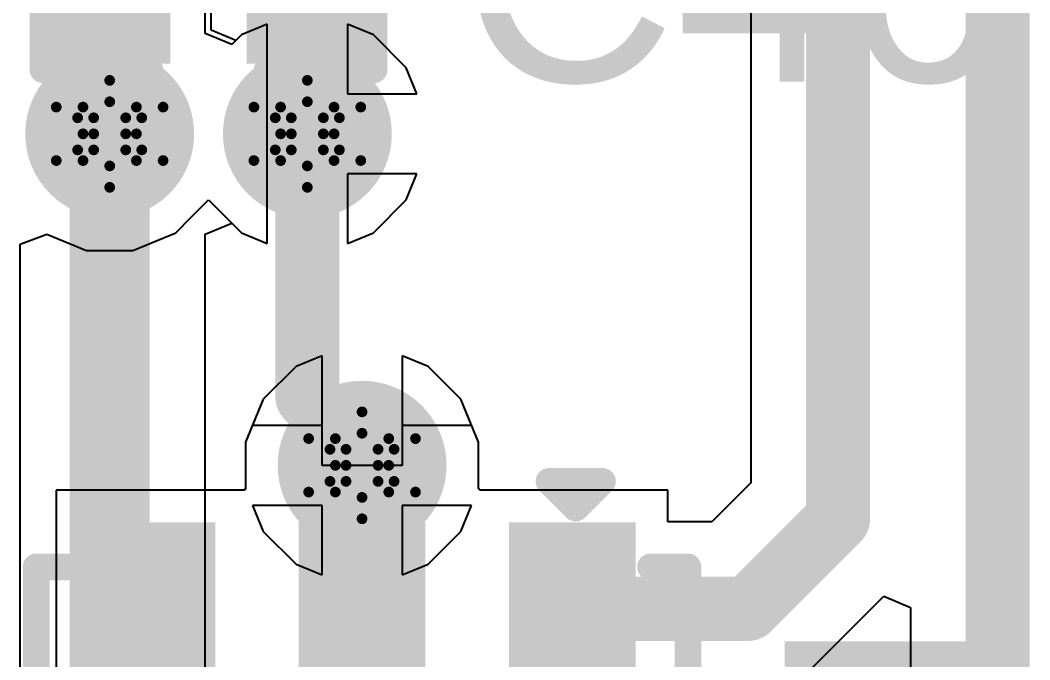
# Model space of a CAD drawing. Header units: inches. Extents: x -18 to 237, y -41 to 211.
# Drawn here: x -2.794 to 2.007, y 10.179 to 13.217 of the extents above; entities that cross this region are included whole.
import ezdxf

# ---------------------------------------------------------------- set-up
doc = ezdxf.new("R2010")
doc.units = ezdxf.units.IN
for name, color, linetype in [('Bottom Layer', 5, 'Continuous'), ('Bottom Solder', 6, 'Continuous'), ('Drill Drawing', 1, 'Continuous'), ('Top Layer', 1, 'Continuous'), ('Top Overlay', 2, 'Continuous'), ('Top Paste', 8, 'Continuous'), ('Top Solder', 216, 'Continuous'), ('Via Holes', 16, 'Continuous')]:
    doc.layers.add(name, color=color, linetype=linetype)
doc.styles.add('Arial', font='', dxfattribs={"height": 0.2})
doc.styles.get('Arial').set_extended_font_data('Arial')

# ---------------------------------------------------------------- blocks, each defined once
blk = doc.blocks.new('DFN_6_EP_3_3__11')
at = {"layer": 'Top Layer'}
for points in [[(-1.66, 1.2), (-1.04, 1.2), (-1.04, 0.8), (-1.66, 0.8)], [(-0.75, 1.2), (0.75, 1.2), (0.75, -1.2), (-0.75, -1.2)], [(1.04, 1.2), (1.66, 1.2), (1.66, 0.8), (1.04, 0.8)], [(-1.66, 0.2), (-1.04, 0.2), (-1.04, -0.2), (-1.66, -0.2)], [(1.04, 0.2), (1.66, 0.2), (1.66, -0.2), (1.04, -0.2)], [(-1.66, -0.8), (-1.04, -0.8), (-1.04, -1.2), (-1.66, -1.2)], [(1.04, -0.8), (1.66, -0.8), (1.66, -1.2), (1.04, -1.2)]]:
    blk.add_hatch(color=1, dxfattribs=at).paths.add_polyline_path(points)
at = {"layer": 'Top Paste'}
for points in [[(-1.66, 1.2), (-1.04, 1.2), (-1.04, 0.8), (-1.66, 0.8)], [(-0.75, 1.2), (0.75, 1.2), (0.75, -1.2), (-0.75, -1.2)], [(1.04, 1.2), (1.66, 1.2), (1.66, 0.8), (1.04, 0.8)], [(-1.66, 0.2), (-1.04, 0.2), (-1.04, -0.2), (-1.66, -0.2)], [(1.04, 0.2), (1.66, 0.2), (1.66, -0.2), (1.04, -0.2)], [(-1.66, -0.8), (-1.04, -0.8), (-1.04, -1.2), (-1.66, -1.2)], [(1.04, -0.8), (1.66, -0.8), (1.66, -1.2), (1.04, -1.2)]]:
    blk.add_hatch(color=8, dxfattribs=at).paths.add_polyline_path(points)
at = {"layer": 'Top Solder'}
for points in [[(-1.7616, 1.3016), (-0.9384, 1.3016), (-0.9384, 0.6984), (-1.7616, 0.6984)], [(-0.8516, 1.3016), (0.8516, 1.3016), (0.8516, -1.3016), (-0.8516, -1.3016)], [(0.9384, 1.3016), (1.7616, 1.3016), (1.7616, 0.6984), (0.9384, 0.6984)], [(-1.7616, 0.3016), (-0.9384, 0.3016), (-0.9384, -0.3016), (-1.7616, -0.3016)], [(0.9384, 0.3016), (1.7616, 0.3016), (1.7616, -0.3016), (0.9384, -0.3016)], [(-1.7616, -0.6984), (-0.9384, -0.6984), (-0.9384, -1.3016), (-1.7616, -1.3016)], [(0.9384, -0.6984), (1.7616, -0.6984), (1.7616, -1.3016), (0.9384, -1.3016)]]:
    blk.add_hatch(color=216, dxfattribs=at).paths.add_polyline_path(points)
at = {"layer": 'Top Overlay'}
for points in [[(1.5494, 1.5494, 0.127, 0.127, 0), (-1.5494, 1.5494, 0.127, 0.127, 0)], [(-1.5494, 1.3716, 0.127, 0.127, 0), (-1.5494, 1.5494, 0.127, 0.127, 0)], [(1.5494, 1.3716, 0.127, 0.127, 0), (1.5494, 1.5494, 0.127, 0.127, 0)], [(-1.8288, 1.016, 0.127, 0.127, 0), (-1.9558, 1.143, 0.127, 0.127, 0)], [(-1.9558, 0.889, 0.127, 0.127, 0), (-1.9558, 1.143, 0.127, 0.127, 0)], [(-1.9558, 0.889, 0.127, 0.127, 0), (-1.8288, 1.016, 0.127, 0.127, 0)], [(-1.5494, -1.5494, 0.127, 0.127, 0), (-1.5494, -1.3716, 0.127, 0.127, 0)], [(1.5494, -1.5494, 0.127, 0.127, 0), (1.5494, -1.3716, 0.127, 0.127, 0)], [(1.5494, -1.5494, 0.127, 0.127, 0), (-1.5494, -1.5494, 0.127, 0.127, 0)]]:
    blk.add_lwpolyline(points, format="xyseb", dxfattribs=at)
for points in [[(-1.5812, 1.5494, 0.0635, 0.0635, 1), (-1.5176, 1.5494, 0.0635, 0.0635, 1)], [(-1.5812, 1.5494, 0.0635, 0.0635, 1), (-1.5176, 1.5494, 0.0635, 0.0635, 1)], [(1.5176, 1.5494, 0.0635, 0.0635, 1), (1.5812, 1.5494, 0.0635, 0.0635, 1)], [(1.5176, 1.5494, 0.0635, 0.0635, 1), (1.5812, 1.5494, 0.0635, 0.0635, 1)], [(-1.5812, 1.3716, 0.0635, 0.0635, 1), (-1.5176, 1.3716, 0.0635, 0.0635, 1)], [(1.5176, 1.3716, 0.0635, 0.0635, 1), (1.5812, 1.3716, 0.0635, 0.0635, 1)], [(-1.9875, 1.143, 0.0635, 0.0635, 1), (-1.9241, 1.143, 0.0635, 0.0635, 1)], [(-1.9875, 1.143, 0.0635, 0.0635, 1), (-1.9241, 1.143, 0.0635, 0.0635, 1)], [(-1.8605, 1.016, 0.0635, 0.0635, 1), (-1.7971, 1.016, 0.0635, 0.0635, 1)], [(-1.8605, 1.016, 0.0635, 0.0635, 1), (-1.7971, 1.016, 0.0635, 0.0635, 1)], [(-1.9875, 0.889, 0.0635, 0.0635, 1), (-1.9241, 0.889, 0.0635, 0.0635, 1)], [(-1.9875, 0.889, 0.0635, 0.0635, 1), (-1.9241, 0.889, 0.0635, 0.0635, 1)], [(-1.5812, -1.3716, 0.0635, 0.0635, 1), (-1.5176, -1.3716, 0.0635, 0.0635, 1)], [(1.5176, -1.3716, 0.0635, 0.0635, 1), (1.5812, -1.3716, 0.0635, 0.0635, 1)], [(-1.5812, -1.5494, 0.0635, 0.0635, 1), (-1.5176, -1.5494, 0.0635, 0.0635, 1)], [(-1.5812, -1.5494, 0.0635, 0.0635, 1), (-1.5176, -1.5494, 0.0635, 0.0635, 1)], [(1.5176, -1.5494, 0.0635, 0.0635, 1), (1.5812, -1.5494, 0.0635, 0.0635, 1)], [(1.5176, -1.5494, 0.0635, 0.0635, 1), (1.5812, -1.5494, 0.0635, 0.0635, 1)]]:
    blk.add_lwpolyline(points, format="xyseb", close=True, dxfattribs=at)
blk = doc.blocks.new('C___0402_12')
at = {"layer": 'Top Layer'}
for points in [[(-0.6985, -0.3175), (-0.6985, 0.3175), (-0.2413, 0.3175), (-0.2413, -0.3175)], [(0.2413, -0.3175), (0.2413, 0.3175), (0.6985, 0.3175), (0.6985, -0.3175)]]:
    blk.add_hatch(color=1, dxfattribs=at).paths.add_polyline_path(points)
at = {"layer": 'Top Paste'}
for points in [[(-0.6985, -0.3175), (-0.6985, 0.3175), (-0.2413, 0.3175), (-0.2413, -0.3175)], [(0.2413, -0.3175), (0.2413, 0.3175), (0.6985, 0.3175), (0.6985, -0.3175)]]:
    blk.add_hatch(color=8, dxfattribs=at).paths.add_polyline_path(points)
at = {"layer": 'Top Solder'}
for points in [[(-0.7585, -0.3775), (-0.7585, 0.3775), (-0.1813, 0.3775), (-0.1813, -0.3775)], [(0.1813, -0.3775), (0.1813, 0.3775), (0.7585, 0.3775), (0.7585, -0.3775)]]:
    blk.add_hatch(color=216, dxfattribs=at).paths.add_polyline_path(points)
at = {"layer": 'Top Overlay'}
for points in [[(-0.7874, -0.4064, 0.127, 0.127, 0), (-0.7874, 0.4064, 0.127, 0.127, 0)], [(-0.7874, 0.4064, 0.127, 0.127, 0), (-0.2794, 0.4064, 0.127, 0.127, 0)], [(0.2794, 0.4064, 0.127, 0.127, 0), (0.7874, 0.4064, 0.127, 0.127, 0)], [(0.7874, -0.4064, 0.127, 0.127, 0), (0.7874, 0.4064, 0.127, 0.127, 0)], [(-0.7874, -0.4064, 0.127, 0.127, 0), (-0.2794, -0.4064, 0.127, 0.127, 0)], [(0.2794, -0.4064, 0.127, 0.127, 0), (0.7874, -0.4064, 0.127, 0.127, 0)]]:
    blk.add_lwpolyline(points, format="xyseb", dxfattribs=at)
for points in [[(-0.8191, 0.4064, 0.0635, 0.0635, 1), (-0.7556, 0.4064, 0.0635, 0.0635, 1)], [(-0.8191, 0.4064, 0.0635, 0.0635, 1), (-0.7556, 0.4064, 0.0635, 0.0635, 1)], [(-0.3111, 0.4064, 0.0635, 0.0635, 1), (-0.2477, 0.4064, 0.0635, 0.0635, 1)], [(0.2477, 0.4064, 0.0635, 0.0635, 1), (0.3111, 0.4064, 0.0635, 0.0635, 1)], [(0.7556, 0.4064, 0.0635, 0.0635, 1), (0.8191, 0.4064, 0.0635, 0.0635, 1)], [(0.7556, 0.4064, 0.0635, 0.0635, 1), (0.8191, 0.4064, 0.0635, 0.0635, 1)], [(-0.8191, -0.4064, 0.0635, 0.0635, 1), (-0.7556, -0.4064, 0.0635, 0.0635, 1)], [(-0.8191, -0.4064, 0.0635, 0.0635, 1), (-0.7556, -0.4064, 0.0635, 0.0635, 1)], [(-0.3111, -0.4064, 0.0635, 0.0635, 1), (-0.2477, -0.4064, 0.0635, 0.0635, 1)], [(0.2477, -0.4064, 0.0635, 0.0635, 1), (0.3111, -0.4064, 0.0635, 0.0635, 1)], [(0.7556, -0.4064, 0.0635, 0.0635, 1), (0.8191, -0.4064, 0.0635, 0.0635, 1)], [(0.7556, -0.4064, 0.0635, 0.0635, 1), (0.8191, -0.4064, 0.0635, 0.0635, 1)]]:
    blk.add_lwpolyline(points, format="xyseb", close=True, dxfattribs=at)

msp = doc.modelspace()

# ---------------------------------------------------------------- hatches: boundary and pattern name
at = {"layer": 'Bottom Layer'}
h = msp.add_hatch(color=5, dxfattribs=at)
edge = h.paths.add_edge_path()
edge.add_arc((-2.3684, 12.6776), 0.3, 0, 360)
h = msp.add_hatch(color=5, dxfattribs=at)
edge = h.paths.add_edge_path()
edge.add_arc((-1.4286, 12.6776), 0.3, 0, 360)
h = msp.add_hatch(color=5, dxfattribs=at)
edge = h.paths.add_edge_path()
edge.add_arc((-1.1684, 11.1028), 0.3, 0, 360)
at = {"layer": 'Bottom Solder'}
h = msp.add_hatch(color=6, dxfattribs=at)
edge = h.paths.add_edge_path()
edge.add_arc((-2.3684, 12.6776), 0.4016, 0, 360)
h = msp.add_hatch(color=6, dxfattribs=at)
edge = h.paths.add_edge_path()
edge.add_arc((-1.4286, 12.6776), 0.4016, 0, 360)
h = msp.add_hatch(color=6, dxfattribs=at)
edge = h.paths.add_edge_path()
edge.add_arc((-1.1684, 11.1028), 0.4016, 0, 360)
at = {"layer": 'Top Layer'}
h = msp.add_hatch(color=1, dxfattribs=at)
edge = h.paths.add_edge_path()
edge.add_arc((-2.3684, 12.6776), 0.3, 0, 360)
h = msp.add_hatch(color=1, dxfattribs=at)
edge = h.paths.add_edge_path()
edge.add_arc((-1.4286, 12.6776), 0.3, 0, 360)
h = msp.add_hatch(color=1, dxfattribs=at)
edge = h.paths.add_edge_path()
edge.add_arc((-1.1684, 11.1028), 0.3, 0, 360)
at = {"layer": 'Top Solder'}
h = msp.add_hatch(color=216, dxfattribs=at)
edge = h.paths.add_edge_path()
edge.add_arc((-2.3684, 12.6776), 0.4016, 0, 360)
h = msp.add_hatch(color=216, dxfattribs=at)
edge = h.paths.add_edge_path()
edge.add_arc((-1.4286, 12.6776), 0.4016, 0, 360)
h = msp.add_hatch(color=216, dxfattribs=at)
edge = h.paths.add_edge_path()
edge.add_arc((-1.1684, 11.1028), 0.4016, 0, 360)
at = {"layer": 'Via Holes'}
h = msp.add_hatch(color=7, dxfattribs=at)
edge = h.paths.add_edge_path()
edge.add_arc((-2.3684, 12.6776), 0.15, 0, 360)
h = msp.add_hatch(color=7, dxfattribs=at)
edge = h.paths.add_edge_path()
edge.add_arc((-1.4286, 12.6776), 0.15, 0, 360)
h = msp.add_hatch(color=7, dxfattribs=at)
edge = h.paths.add_edge_path()
edge.add_arc((-1.1684, 11.1028), 0.15, 0, 360)

# ---------------------------------------------------------------- linework, layer by layer
at = {"layer": 'Bottom Layer'}
for p, q in [((-1.9152, 13.1541), (-1.9152, 17.0585)), ((-1.7882, 13.1015), (-1.9152, 13.1541)), ((-1.6191, 13.1983), (-1.7424, 13.1473)), ((-1.6191, 12.6776), (-1.6191, 13.1983)), ((-1.1148, 13.1473), (-1.2381, 13.1983)), ((-1.2381, 13.1983), (-1.2381, 12.8681)), ((-1.7424, 13.1473), (-1.7882, 13.1015)), ((-0.9589, 12.9914), (-1.1148, 13.1473)), ((-0.9079, 12.8681), (-0.9589, 12.9914)), ((-1.2381, 12.8681), (-0.9079, 12.8681)), ((-1.6191, 12.1569), (-1.6191, 12.6776)), ((-0.9079, 12.4871), (-1.2381, 12.4871)), ((-1.2381, 12.4871), (-1.2381, 12.1569)), ((-0.9589, 12.3638), (-0.9079, 12.4871)), ((-1.1148, 12.2079), (-0.9589, 12.3638)), ((-1.9152, 12.2011), (-1.7882, 12.2537)), ((-1.7882, 12.2537), (-1.7424, 12.2079)), ((-1.9152, 7.7512), (-1.9152, 12.2011)), ((-1.7424, 12.2079), (-1.6191, 12.1569)), ((-1.2381, 12.1569), (-1.1148, 12.2079)), ((-1.3589, 11.6235), (-1.4822, 11.5725)), ((-1.3589, 11.2933), (-1.3589, 11.6235)), ((-0.8546, 11.5725), (-0.9779, 11.6235)), ((-0.9779, 11.6235), (-0.9779, 11.2933)), ((-1.4822, 11.5725), (-1.6381, 11.4166)), ((-0.6987, 11.4166), (-0.8546, 11.5725)), ((-1.6381, 11.4166), (-1.6891, 11.2933)), ((-0.6477, 11.2933), (-0.6987, 11.4166)), ((-1.6891, 11.2933), (-1.3589, 11.2933)), ((-0.9779, 11.2933), (-0.6477, 11.2933)), ((-1.3589, 10.9123), (-1.6891, 10.9123)), ((-1.6891, 10.9123), (-1.6381, 10.789)), ((-1.3589, 10.5821), (-1.3589, 10.9123)), ((-0.6477, 10.9123), (-0.9779, 10.9123)), ((-0.9779, 10.9123), (-0.9779, 10.5821)), ((-0.6987, 10.789), (-0.6477, 10.9123)), ((-1.6381, 10.789), (-1.4822, 10.6331)), ((-0.8546, 10.6331), (-0.6987, 10.789)), ((-1.4822, 10.6331), (-1.3589, 10.5821)), ((-0.9779, 10.5821), (-0.8546, 10.6331))]:
    msp.add_line(p, q, dxfattribs=at)
for points in [[(-2.3684, 12.6776, 0.381, 0.381, 0), (-2.3684, 17.2462, 0.381, 0.381, 0)], [(-1.4286, 12.6776, 0.3048, 0.3048, 0), (-1.4286, 16.8116, 0.3048, 0.3048, 0)], [(-2.3684, 7.5634, 0.381, 0.381, 0), (-2.3684, 12.6776, 0.381, 0.381, 0)], [(-1.4286, 11.4289, 0.3048, 0.3048, 0), (-1.4286, 12.6776, 0.3048, 0.3048, 0)], [(-1.4286, 11.4289, 0.3048, 0.3048, 0), (-1.1684, 11.1687, 0.3048, 0.3048, 0)], [(-1.1684, 11.1028, 0.3048, 0.3048, 0), (-1.1684, 11.1687, 0.3048, 0.3048, 0)], [(-1.1684, 7.5634, 0.3048, 0.3048, 0), (-1.1684, 11.1028, 0.3048, 0.3048, 0)]]:
    msp.add_lwpolyline(points, format="xyseb", dxfattribs=at)
for points in [[(-2.4636, 12.6776, 0.1905, 0.1905, 1), (-2.2731, 12.6776, 0.1905, 0.1905, 1)], [(-2.4636, 12.6776, 0.1905, 0.1905, 1), (-2.2731, 12.6776, 0.1905, 0.1905, 1)], [(-1.5048, 12.6776, 0.1524, 0.1524, 1), (-1.3524, 12.6776, 0.1524, 0.1524, 1)], [(-1.5048, 12.6776, 0.1524, 0.1524, 1), (-1.3524, 12.6776, 0.1524, 0.1524, 1)], [(-1.5048, 11.4289, 0.1524, 0.1524, 1), (-1.3524, 11.4289, 0.1524, 0.1524, 1)], [(-1.5048, 11.4289, 0.1524, 0.1524, 1), (-1.3524, 11.4289, 0.1524, 0.1524, 1)], [(-1.2446, 11.1687, 0.1524, 0.1524, 1), (-1.0922, 11.1687, 0.1524, 0.1524, 1)], [(-1.2446, 11.1687, 0.1524, 0.1524, 1), (-1.0922, 11.1687, 0.1524, 0.1524, 1)], [(-1.2446, 11.1028, 0.1524, 0.1524, 1), (-1.0922, 11.1028, 0.1524, 0.1524, 1)], [(-1.2446, 11.1028, 0.1524, 0.1524, 1), (-1.0922, 11.1028, 0.1524, 0.1524, 1)]]:
    msp.add_lwpolyline(points, format="xyseb", close=True, dxfattribs=at)
at = {"layer": 'Drill Drawing'}
for points in [[(-2.4954, 12.8046, 0.0508, 0.0508, 0), (-2.3684, 12.9316, 0.0508, 0.0508, 0)], [(-2.3684, 12.9316, 0.0508, 0.0508, 0), (-2.2414, 12.8046, 0.0508, 0.0508, 0)], [(-1.5556, 12.8046, 0.0508, 0.0508, 0), (-1.4286, 12.9316, 0.0508, 0.0508, 0)], [(-1.4286, 12.9316, 0.0508, 0.0508, 0), (-1.3016, 12.8046, 0.0508, 0.0508, 0)], [(-2.6224, 12.8046, 0.0508, 0.0508, 0), (-2.4954, 12.6776, 0.0508, 0.0508, 0)], [(-2.6224, 12.8046, 0.0508, 0.0508, 0), (-2.4954, 12.8046, 0.0508, 0.0508, 0)], [(-2.4446, 12.7538, 0.0508, 0.0508, 0), (-2.3684, 12.83, 0.0508, 0.0508, 0)], [(-2.3684, 12.83, 0.0508, 0.0508, 0), (-2.2922, 12.7538, 0.0508, 0.0508, 0)], [(-2.2414, 12.8046, 0.0508, 0.0508, 0), (-2.1144, 12.8046, 0.0508, 0.0508, 0)], [(-2.2414, 12.6776, 0.0508, 0.0508, 0), (-2.1144, 12.8046, 0.0508, 0.0508, 0)], [(-1.6826, 12.8046, 0.0508, 0.0508, 0), (-1.5556, 12.6776, 0.0508, 0.0508, 0)], [(-1.6826, 12.8046, 0.0508, 0.0508, 0), (-1.5556, 12.8046, 0.0508, 0.0508, 0)], [(-1.5048, 12.7538, 0.0508, 0.0508, 0), (-1.4286, 12.83, 0.0508, 0.0508, 0)], [(-1.4286, 12.83, 0.0508, 0.0508, 0), (-1.3524, 12.7538, 0.0508, 0.0508, 0)], [(-1.3016, 12.8046, 0.0508, 0.0508, 0), (-1.1746, 12.8046, 0.0508, 0.0508, 0)], [(-1.3016, 12.6776, 0.0508, 0.0508, 0), (-1.1746, 12.8046, 0.0508, 0.0508, 0)], [(-2.5208, 12.7538, 0.0508, 0.0508, 0), (-2.4446, 12.6776, 0.0508, 0.0508, 0)], [(-2.5208, 12.7538, 0.0508, 0.0508, 0), (-2.4446, 12.7538, 0.0508, 0.0508, 0)], [(-2.2922, 12.7538, 0.0508, 0.0508, 0), (-2.216, 12.7538, 0.0508, 0.0508, 0)], [(-2.2922, 12.6776, 0.0508, 0.0508, 0), (-2.216, 12.7538, 0.0508, 0.0508, 0)], [(-1.581, 12.7538, 0.0508, 0.0508, 0), (-1.5048, 12.6776, 0.0508, 0.0508, 0)], [(-1.581, 12.7538, 0.0508, 0.0508, 0), (-1.5048, 12.7538, 0.0508, 0.0508, 0)], [(-1.3524, 12.7538, 0.0508, 0.0508, 0), (-1.2762, 12.7538, 0.0508, 0.0508, 0)], [(-1.3524, 12.6776, 0.0508, 0.0508, 0), (-1.2762, 12.7538, 0.0508, 0.0508, 0)], [(-2.6224, 12.5506, 0.0508, 0.0508, 0), (-2.4954, 12.6776, 0.0508, 0.0508, 0)], [(-2.5208, 12.6014, 0.0508, 0.0508, 0), (-2.4446, 12.6776, 0.0508, 0.0508, 0)], [(-2.2922, 12.6776, 0.0508, 0.0508, 0), (-2.216, 12.6014, 0.0508, 0.0508, 0)], [(-2.2414, 12.6776, 0.0508, 0.0508, 0), (-2.1144, 12.5506, 0.0508, 0.0508, 0)], [(-1.6826, 12.5506, 0.0508, 0.0508, 0), (-1.5556, 12.6776, 0.0508, 0.0508, 0)], [(-1.581, 12.6014, 0.0508, 0.0508, 0), (-1.5048, 12.6776, 0.0508, 0.0508, 0)], [(-1.3524, 12.6776, 0.0508, 0.0508, 0), (-1.2762, 12.6014, 0.0508, 0.0508, 0)], [(-1.3016, 12.6776, 0.0508, 0.0508, 0), (-1.1746, 12.5506, 0.0508, 0.0508, 0)], [(-2.5208, 12.6014, 0.0508, 0.0508, 0), (-2.4446, 12.6014, 0.0508, 0.0508, 0)], [(-2.4446, 12.6014, 0.0508, 0.0508, 0), (-2.3684, 12.5252, 0.0508, 0.0508, 0)], [(-2.3684, 12.5252, 0.0508, 0.0508, 0), (-2.2922, 12.6014, 0.0508, 0.0508, 0)], [(-2.2922, 12.6014, 0.0508, 0.0508, 0), (-2.216, 12.6014, 0.0508, 0.0508, 0)], [(-1.581, 12.6014, 0.0508, 0.0508, 0), (-1.5048, 12.6014, 0.0508, 0.0508, 0)], [(-1.5048, 12.6014, 0.0508, 0.0508, 0), (-1.4286, 12.5252, 0.0508, 0.0508, 0)], [(-1.4286, 12.5252, 0.0508, 0.0508, 0), (-1.3524, 12.6014, 0.0508, 0.0508, 0)], [(-1.3524, 12.6014, 0.0508, 0.0508, 0), (-1.2762, 12.6014, 0.0508, 0.0508, 0)], [(-2.6224, 12.5506, 0.0508, 0.0508, 0), (-2.4954, 12.5506, 0.0508, 0.0508, 0)], [(-2.4954, 12.5506, 0.0508, 0.0508, 0), (-2.3684, 12.4236, 0.0508, 0.0508, 0)], [(-2.3684, 12.4236, 0.0508, 0.0508, 0), (-2.2414, 12.5506, 0.0508, 0.0508, 0)], [(-2.2414, 12.5506, 0.0508, 0.0508, 0), (-2.1144, 12.5506, 0.0508, 0.0508, 0)], [(-1.6826, 12.5506, 0.0508, 0.0508, 0), (-1.5556, 12.5506, 0.0508, 0.0508, 0)], [(-1.5556, 12.5506, 0.0508, 0.0508, 0), (-1.4286, 12.4236, 0.0508, 0.0508, 0)], [(-1.4286, 12.4236, 0.0508, 0.0508, 0), (-1.3016, 12.5506, 0.0508, 0.0508, 0)], [(-1.3016, 12.5506, 0.0508, 0.0508, 0), (-1.1746, 12.5506, 0.0508, 0.0508, 0)], [(-1.2954, 11.2298, 0.0508, 0.0508, 0), (-1.1684, 11.3568, 0.0508, 0.0508, 0)], [(-1.1684, 11.3568, 0.0508, 0.0508, 0), (-1.0414, 11.2298, 0.0508, 0.0508, 0)], [(-1.4224, 11.2298, 0.0508, 0.0508, 0), (-1.2954, 11.1028, 0.0508, 0.0508, 0)], [(-1.4224, 11.2298, 0.0508, 0.0508, 0), (-1.2954, 11.2298, 0.0508, 0.0508, 0)], [(-1.2446, 11.179, 0.0508, 0.0508, 0), (-1.1684, 11.2552, 0.0508, 0.0508, 0)], [(-1.1684, 11.2552, 0.0508, 0.0508, 0), (-1.0922, 11.179, 0.0508, 0.0508, 0)], [(-1.0414, 11.2298, 0.0508, 0.0508, 0), (-0.9144, 11.2298, 0.0508, 0.0508, 0)], [(-1.0414, 11.1028, 0.0508, 0.0508, 0), (-0.9144, 11.2298, 0.0508, 0.0508, 0)], [(-1.3208, 11.179, 0.0508, 0.0508, 0), (-1.2446, 11.1028, 0.0508, 0.0508, 0)], [(-1.3208, 11.179, 0.0508, 0.0508, 0), (-1.2446, 11.179, 0.0508, 0.0508, 0)], [(-1.0922, 11.179, 0.0508, 0.0508, 0), (-1.016, 11.179, 0.0508, 0.0508, 0)], [(-1.0922, 11.1028, 0.0508, 0.0508, 0), (-1.016, 11.179, 0.0508, 0.0508, 0)], [(-1.4224, 10.9758, 0.0508, 0.0508, 0), (-1.2954, 11.1028, 0.0508, 0.0508, 0)], [(-1.3208, 11.0266, 0.0508, 0.0508, 0), (-1.2446, 11.1028, 0.0508, 0.0508, 0)], [(-1.0922, 11.1028, 0.0508, 0.0508, 0), (-1.016, 11.0266, 0.0508, 0.0508, 0)], [(-1.0414, 11.1028, 0.0508, 0.0508, 0), (-0.9144, 10.9758, 0.0508, 0.0508, 0)], [(-1.3208, 11.0266, 0.0508, 0.0508, 0), (-1.2446, 11.0266, 0.0508, 0.0508, 0)], [(-1.2446, 11.0266, 0.0508, 0.0508, 0), (-1.1684, 10.9504, 0.0508, 0.0508, 0)], [(-1.1684, 10.9504, 0.0508, 0.0508, 0), (-1.0922, 11.0266, 0.0508, 0.0508, 0)], [(-1.0922, 11.0266, 0.0508, 0.0508, 0), (-1.016, 11.0266, 0.0508, 0.0508, 0)], [(-1.4224, 10.9758, 0.0508, 0.0508, 0), (-1.2954, 10.9758, 0.0508, 0.0508, 0)], [(-1.2954, 10.9758, 0.0508, 0.0508, 0), (-1.1684, 10.8488, 0.0508, 0.0508, 0)], [(-1.1684, 10.8488, 0.0508, 0.0508, 0), (-1.0414, 10.9758, 0.0508, 0.0508, 0)], [(-1.0414, 10.9758, 0.0508, 0.0508, 0), (-0.9144, 10.9758, 0.0508, 0.0508, 0)]]:
    msp.add_lwpolyline(points, format="xyseb", dxfattribs=at)
for points in [[(-2.3811, 12.9316, 0.0254, 0.0254, 1), (-2.3557, 12.9316, 0.0254, 0.0254, 1)], [(-2.3811, 12.9316, 0.0254, 0.0254, 1), (-2.3557, 12.9316, 0.0254, 0.0254, 1)], [(-1.4413, 12.9316, 0.0254, 0.0254, 1), (-1.4159, 12.9316, 0.0254, 0.0254, 1)], [(-1.4413, 12.9316, 0.0254, 0.0254, 1), (-1.4159, 12.9316, 0.0254, 0.0254, 1)], [(-2.6351, 12.8046, 0.0254, 0.0254, 1), (-2.6097, 12.8046, 0.0254, 0.0254, 1)], [(-2.6351, 12.8046, 0.0254, 0.0254, 1), (-2.6097, 12.8046, 0.0254, 0.0254, 1)], [(-2.5081, 12.8046, 0.0254, 0.0254, 1), (-2.4827, 12.8046, 0.0254, 0.0254, 1)], [(-2.5081, 12.8046, 0.0254, 0.0254, 1), (-2.4827, 12.8046, 0.0254, 0.0254, 1)], [(-2.3811, 12.83, 0.0254, 0.0254, 1), (-2.3557, 12.83, 0.0254, 0.0254, 1)], [(-2.3811, 12.83, 0.0254, 0.0254, 1), (-2.3557, 12.83, 0.0254, 0.0254, 1)], [(-2.2541, 12.8046, 0.0254, 0.0254, 1), (-2.2287, 12.8046, 0.0254, 0.0254, 1)], [(-2.2541, 12.8046, 0.0254, 0.0254, 1), (-2.2287, 12.8046, 0.0254, 0.0254, 1)], [(-2.1271, 12.8046, 0.0254, 0.0254, 1), (-2.1017, 12.8046, 0.0254, 0.0254, 1)], [(-2.1271, 12.8046, 0.0254, 0.0254, 1), (-2.1017, 12.8046, 0.0254, 0.0254, 1)], [(-1.6953, 12.8046, 0.0254, 0.0254, 1), (-1.6699, 12.8046, 0.0254, 0.0254, 1)], [(-1.6953, 12.8046, 0.0254, 0.0254, 1), (-1.6699, 12.8046, 0.0254, 0.0254, 1)], [(-1.5683, 12.8046, 0.0254, 0.0254, 1), (-1.5429, 12.8046, 0.0254, 0.0254, 1)], [(-1.5683, 12.8046, 0.0254, 0.0254, 1), (-1.5429, 12.8046, 0.0254, 0.0254, 1)], [(-1.4413, 12.83, 0.0254, 0.0254, 1), (-1.4159, 12.83, 0.0254, 0.0254, 1)], [(-1.4413, 12.83, 0.0254, 0.0254, 1), (-1.4159, 12.83, 0.0254, 0.0254, 1)], [(-1.3143, 12.8046, 0.0254, 0.0254, 1), (-1.2889, 12.8046, 0.0254, 0.0254, 1)], [(-1.3143, 12.8046, 0.0254, 0.0254, 1), (-1.2889, 12.8046, 0.0254, 0.0254, 1)], [(-1.1873, 12.8046, 0.0254, 0.0254, 1), (-1.1619, 12.8046, 0.0254, 0.0254, 1)], [(-1.1873, 12.8046, 0.0254, 0.0254, 1), (-1.1619, 12.8046, 0.0254, 0.0254, 1)], [(-2.5335, 12.7538, 0.0254, 0.0254, 1), (-2.5081, 12.7538, 0.0254, 0.0254, 1)], [(-2.5335, 12.7538, 0.0254, 0.0254, 1), (-2.5081, 12.7538, 0.0254, 0.0254, 1)], [(-2.4573, 12.7538, 0.0254, 0.0254, 1), (-2.4319, 12.7538, 0.0254, 0.0254, 1)], [(-2.4573, 12.7538, 0.0254, 0.0254, 1), (-2.4319, 12.7538, 0.0254, 0.0254, 1)], [(-2.3049, 12.7538, 0.0254, 0.0254, 1), (-2.2795, 12.7538, 0.0254, 0.0254, 1)], [(-2.3049, 12.7538, 0.0254, 0.0254, 1), (-2.2795, 12.7538, 0.0254, 0.0254, 1)], [(-2.2287, 12.7538, 0.0254, 0.0254, 1), (-2.2033, 12.7538, 0.0254, 0.0254, 1)], [(-2.2287, 12.7538, 0.0254, 0.0254, 1), (-2.2033, 12.7538, 0.0254, 0.0254, 1)], [(-1.5937, 12.7538, 0.0254, 0.0254, 1), (-1.5683, 12.7538, 0.0254, 0.0254, 1)], [(-1.5937, 12.7538, 0.0254, 0.0254, 1), (-1.5683, 12.7538, 0.0254, 0.0254, 1)], [(-1.5175, 12.7538, 0.0254, 0.0254, 1), (-1.4921, 12.7538, 0.0254, 0.0254, 1)], [(-1.5175, 12.7538, 0.0254, 0.0254, 1), (-1.4921, 12.7538, 0.0254, 0.0254, 1)], [(-1.3651, 12.7538, 0.0254, 0.0254, 1), (-1.3397, 12.7538, 0.0254, 0.0254, 1)], [(-1.3651, 12.7538, 0.0254, 0.0254, 1), (-1.3397, 12.7538, 0.0254, 0.0254, 1)], [(-1.2889, 12.7538, 0.0254, 0.0254, 1), (-1.2635, 12.7538, 0.0254, 0.0254, 1)], [(-1.2889, 12.7538, 0.0254, 0.0254, 1), (-1.2635, 12.7538, 0.0254, 0.0254, 1)], [(-2.5081, 12.6776, 0.0254, 0.0254, 1), (-2.4827, 12.6776, 0.0254, 0.0254, 1)], [(-2.5081, 12.6776, 0.0254, 0.0254, 1), (-2.4827, 12.6776, 0.0254, 0.0254, 1)], [(-2.4573, 12.6776, 0.0254, 0.0254, 1), (-2.4319, 12.6776, 0.0254, 0.0254, 1)], [(-2.4573, 12.6776, 0.0254, 0.0254, 1), (-2.4319, 12.6776, 0.0254, 0.0254, 1)], [(-2.3049, 12.6776, 0.0254, 0.0254, 1), (-2.2795, 12.6776, 0.0254, 0.0254, 1)], [(-2.3049, 12.6776, 0.0254, 0.0254, 1), (-2.2795, 12.6776, 0.0254, 0.0254, 1)], [(-2.2541, 12.6776, 0.0254, 0.0254, 1), (-2.2287, 12.6776, 0.0254, 0.0254, 1)], [(-2.2541, 12.6776, 0.0254, 0.0254, 1), (-2.2287, 12.6776, 0.0254, 0.0254, 1)], [(-1.5683, 12.6776, 0.0254, 0.0254, 1), (-1.5429, 12.6776, 0.0254, 0.0254, 1)], [(-1.5683, 12.6776, 0.0254, 0.0254, 1), (-1.5429, 12.6776, 0.0254, 0.0254, 1)], [(-1.5175, 12.6776, 0.0254, 0.0254, 1), (-1.4921, 12.6776, 0.0254, 0.0254, 1)], [(-1.5175, 12.6776, 0.0254, 0.0254, 1), (-1.4921, 12.6776, 0.0254, 0.0254, 1)], [(-1.3651, 12.6776, 0.0254, 0.0254, 1), (-1.3397, 12.6776, 0.0254, 0.0254, 1)], [(-1.3651, 12.6776, 0.0254, 0.0254, 1), (-1.3397, 12.6776, 0.0254, 0.0254, 1)], [(-1.3143, 12.6776, 0.0254, 0.0254, 1), (-1.2889, 12.6776, 0.0254, 0.0254, 1)], [(-1.3143, 12.6776, 0.0254, 0.0254, 1), (-1.2889, 12.6776, 0.0254, 0.0254, 1)], [(-2.5335, 12.6014, 0.0254, 0.0254, 1), (-2.5081, 12.6014, 0.0254, 0.0254, 1)], [(-2.5335, 12.6014, 0.0254, 0.0254, 1), (-2.5081, 12.6014, 0.0254, 0.0254, 1)], [(-2.4573, 12.6014, 0.0254, 0.0254, 1), (-2.4319, 12.6014, 0.0254, 0.0254, 1)], [(-2.4573, 12.6014, 0.0254, 0.0254, 1), (-2.4319, 12.6014, 0.0254, 0.0254, 1)], [(-2.3049, 12.6014, 0.0254, 0.0254, 1), (-2.2795, 12.6014, 0.0254, 0.0254, 1)], [(-2.3049, 12.6014, 0.0254, 0.0254, 1), (-2.2795, 12.6014, 0.0254, 0.0254, 1)], [(-2.2287, 12.6014, 0.0254, 0.0254, 1), (-2.2033, 12.6014, 0.0254, 0.0254, 1)], [(-2.2287, 12.6014, 0.0254, 0.0254, 1), (-2.2033, 12.6014, 0.0254, 0.0254, 1)], [(-1.5937, 12.6014, 0.0254, 0.0254, 1), (-1.5683, 12.6014, 0.0254, 0.0254, 1)], [(-1.5937, 12.6014, 0.0254, 0.0254, 1), (-1.5683, 12.6014, 0.0254, 0.0254, 1)], [(-1.5175, 12.6014, 0.0254, 0.0254, 1), (-1.4921, 12.6014, 0.0254, 0.0254, 1)], [(-1.5175, 12.6014, 0.0254, 0.0254, 1), (-1.4921, 12.6014, 0.0254, 0.0254, 1)], [(-1.3651, 12.6014, 0.0254, 0.0254, 1), (-1.3397, 12.6014, 0.0254, 0.0254, 1)], [(-1.3651, 12.6014, 0.0254, 0.0254, 1), (-1.3397, 12.6014, 0.0254, 0.0254, 1)], [(-1.2889, 12.6014, 0.0254, 0.0254, 1), (-1.2635, 12.6014, 0.0254, 0.0254, 1)], [(-1.2889, 12.6014, 0.0254, 0.0254, 1), (-1.2635, 12.6014, 0.0254, 0.0254, 1)], [(-2.6351, 12.5506, 0.0254, 0.0254, 1), (-2.6097, 12.5506, 0.0254, 0.0254, 1)], [(-2.6351, 12.5506, 0.0254, 0.0254, 1), (-2.6097, 12.5506, 0.0254, 0.0254, 1)], [(-2.5081, 12.5506, 0.0254, 0.0254, 1), (-2.4827, 12.5506, 0.0254, 0.0254, 1)], [(-2.5081, 12.5506, 0.0254, 0.0254, 1), (-2.4827, 12.5506, 0.0254, 0.0254, 1)], [(-2.3811, 12.5252, 0.0254, 0.0254, 1), (-2.3557, 12.5252, 0.0254, 0.0254, 1)], [(-2.3811, 12.5252, 0.0254, 0.0254, 1), (-2.3557, 12.5252, 0.0254, 0.0254, 1)], [(-2.2541, 12.5506, 0.0254, 0.0254, 1), (-2.2287, 12.5506, 0.0254, 0.0254, 1)], [(-2.2541, 12.5506, 0.0254, 0.0254, 1), (-2.2287, 12.5506, 0.0254, 0.0254, 1)], [(-2.1271, 12.5506, 0.0254, 0.0254, 1), (-2.1017, 12.5506, 0.0254, 0.0254, 1)], [(-2.1271, 12.5506, 0.0254, 0.0254, 1), (-2.1017, 12.5506, 0.0254, 0.0254, 1)], [(-1.6953, 12.5506, 0.0254, 0.0254, 1), (-1.6699, 12.5506, 0.0254, 0.0254, 1)], [(-1.6953, 12.5506, 0.0254, 0.0254, 1), (-1.6699, 12.5506, 0.0254, 0.0254, 1)], [(-1.5683, 12.5506, 0.0254, 0.0254, 1), (-1.5429, 12.5506, 0.0254, 0.0254, 1)], [(-1.5683, 12.5506, 0.0254, 0.0254, 1), (-1.5429, 12.5506, 0.0254, 0.0254, 1)], [(-1.4413, 12.5252, 0.0254, 0.0254, 1), (-1.4159, 12.5252, 0.0254, 0.0254, 1)], [(-1.4413, 12.5252, 0.0254, 0.0254, 1), (-1.4159, 12.5252, 0.0254, 0.0254, 1)], [(-1.3143, 12.5506, 0.0254, 0.0254, 1), (-1.2889, 12.5506, 0.0254, 0.0254, 1)], [(-1.3143, 12.5506, 0.0254, 0.0254, 1), (-1.2889, 12.5506, 0.0254, 0.0254, 1)], [(-1.1873, 12.5506, 0.0254, 0.0254, 1), (-1.1619, 12.5506, 0.0254, 0.0254, 1)], [(-1.1873, 12.5506, 0.0254, 0.0254, 1), (-1.1619, 12.5506, 0.0254, 0.0254, 1)], [(-2.3811, 12.4236, 0.0254, 0.0254, 1), (-2.3557, 12.4236, 0.0254, 0.0254, 1)], [(-2.3811, 12.4236, 0.0254, 0.0254, 1), (-2.3557, 12.4236, 0.0254, 0.0254, 1)], [(-1.4413, 12.4236, 0.0254, 0.0254, 1), (-1.4159, 12.4236, 0.0254, 0.0254, 1)], [(-1.4413, 12.4236, 0.0254, 0.0254, 1), (-1.4159, 12.4236, 0.0254, 0.0254, 1)], [(-1.1811, 11.3568, 0.0254, 0.0254, 1), (-1.1557, 11.3568, 0.0254, 0.0254, 1)], [(-1.1811, 11.3568, 0.0254, 0.0254, 1), (-1.1557, 11.3568, 0.0254, 0.0254, 1)], [(-1.4351, 11.2298, 0.0254, 0.0254, 1), (-1.4097, 11.2298, 0.0254, 0.0254, 1)], [(-1.4351, 11.2298, 0.0254, 0.0254, 1), (-1.4097, 11.2298, 0.0254, 0.0254, 1)], [(-1.3081, 11.2298, 0.0254, 0.0254, 1), (-1.2827, 11.2298, 0.0254, 0.0254, 1)], [(-1.3081, 11.2298, 0.0254, 0.0254, 1), (-1.2827, 11.2298, 0.0254, 0.0254, 1)], [(-1.1811, 11.2552, 0.0254, 0.0254, 1), (-1.1557, 11.2552, 0.0254, 0.0254, 1)], [(-1.1811, 11.2552, 0.0254, 0.0254, 1), (-1.1557, 11.2552, 0.0254, 0.0254, 1)], [(-1.0541, 11.2298, 0.0254, 0.0254, 1), (-1.0287, 11.2298, 0.0254, 0.0254, 1)], [(-1.0541, 11.2298, 0.0254, 0.0254, 1), (-1.0287, 11.2298, 0.0254, 0.0254, 1)], [(-0.9271, 11.2298, 0.0254, 0.0254, 1), (-0.9017, 11.2298, 0.0254, 0.0254, 1)], [(-0.9271, 11.2298, 0.0254, 0.0254, 1), (-0.9017, 11.2298, 0.0254, 0.0254, 1)], [(-1.3335, 11.179, 0.0254, 0.0254, 1), (-1.3081, 11.179, 0.0254, 0.0254, 1)], [(-1.3335, 11.179, 0.0254, 0.0254, 1), (-1.3081, 11.179, 0.0254, 0.0254, 1)], [(-1.2573, 11.179, 0.0254, 0.0254, 1), (-1.2319, 11.179, 0.0254, 0.0254, 1)], [(-1.2573, 11.179, 0.0254, 0.0254, 1), (-1.2319, 11.179, 0.0254, 0.0254, 1)], [(-1.1049, 11.179, 0.0254, 0.0254, 1), (-1.0795, 11.179, 0.0254, 0.0254, 1)], [(-1.1049, 11.179, 0.0254, 0.0254, 1), (-1.0795, 11.179, 0.0254, 0.0254, 1)], [(-1.0287, 11.179, 0.0254, 0.0254, 1), (-1.0033, 11.179, 0.0254, 0.0254, 1)], [(-1.0287, 11.179, 0.0254, 0.0254, 1), (-1.0033, 11.179, 0.0254, 0.0254, 1)], [(-1.3081, 11.1028, 0.0254, 0.0254, 1), (-1.2827, 11.1028, 0.0254, 0.0254, 1)], [(-1.3081, 11.1028, 0.0254, 0.0254, 1), (-1.2827, 11.1028, 0.0254, 0.0254, 1)], [(-1.2573, 11.1028, 0.0254, 0.0254, 1), (-1.2319, 11.1028, 0.0254, 0.0254, 1)], [(-1.2573, 11.1028, 0.0254, 0.0254, 1), (-1.2319, 11.1028, 0.0254, 0.0254, 1)], [(-1.1049, 11.1028, 0.0254, 0.0254, 1), (-1.0795, 11.1028, 0.0254, 0.0254, 1)], [(-1.1049, 11.1028, 0.0254, 0.0254, 1), (-1.0795, 11.1028, 0.0254, 0.0254, 1)], [(-1.0541, 11.1028, 0.0254, 0.0254, 1), (-1.0287, 11.1028, 0.0254, 0.0254, 1)], [(-1.0541, 11.1028, 0.0254, 0.0254, 1), (-1.0287, 11.1028, 0.0254, 0.0254, 1)], [(-1.3335, 11.0266, 0.0254, 0.0254, 1), (-1.3081, 11.0266, 0.0254, 0.0254, 1)], [(-1.3335, 11.0266, 0.0254, 0.0254, 1), (-1.3081, 11.0266, 0.0254, 0.0254, 1)], [(-1.2573, 11.0266, 0.0254, 0.0254, 1), (-1.2319, 11.0266, 0.0254, 0.0254, 1)], [(-1.2573, 11.0266, 0.0254, 0.0254, 1), (-1.2319, 11.0266, 0.0254, 0.0254, 1)], [(-1.1049, 11.0266, 0.0254, 0.0254, 1), (-1.0795, 11.0266, 0.0254, 0.0254, 1)], [(-1.1049, 11.0266, 0.0254, 0.0254, 1), (-1.0795, 11.0266, 0.0254, 0.0254, 1)], [(-1.0287, 11.0266, 0.0254, 0.0254, 1), (-1.0033, 11.0266, 0.0254, 0.0254, 1)], [(-1.0287, 11.0266, 0.0254, 0.0254, 1), (-1.0033, 11.0266, 0.0254, 0.0254, 1)], [(-1.4351, 10.9758, 0.0254, 0.0254, 1), (-1.4097, 10.9758, 0.0254, 0.0254, 1)], [(-1.4351, 10.9758, 0.0254, 0.0254, 1), (-1.4097, 10.9758, 0.0254, 0.0254, 1)], [(-1.3081, 10.9758, 0.0254, 0.0254, 1), (-1.2827, 10.9758, 0.0254, 0.0254, 1)], [(-1.3081, 10.9758, 0.0254, 0.0254, 1), (-1.2827, 10.9758, 0.0254, 0.0254, 1)], [(-1.0541, 10.9758, 0.0254, 0.0254, 1), (-1.0287, 10.9758, 0.0254, 0.0254, 1)], [(-1.0541, 10.9758, 0.0254, 0.0254, 1), (-1.0287, 10.9758, 0.0254, 0.0254, 1)], [(-0.9271, 10.9758, 0.0254, 0.0254, 1), (-0.9017, 10.9758, 0.0254, 0.0254, 1)], [(-0.9271, 10.9758, 0.0254, 0.0254, 1), (-0.9017, 10.9758, 0.0254, 0.0254, 1)], [(-1.1811, 10.9504, 0.0254, 0.0254, 1), (-1.1557, 10.9504, 0.0254, 0.0254, 1)], [(-1.1811, 10.9504, 0.0254, 0.0254, 1), (-1.1557, 10.9504, 0.0254, 0.0254, 1)], [(-1.1811, 10.8488, 0.0254, 0.0254, 1), (-1.1557, 10.8488, 0.0254, 0.0254, 1)], [(-1.1811, 10.8488, 0.0254, 0.0254, 1), (-1.1557, 10.8488, 0.0254, 0.0254, 1)]]:
    msp.add_lwpolyline(points, format="xyseb", close=True, dxfattribs=at)
at = {"layer": 'Top Layer'}
for p, q in [((0.6804, 15.3847), (0.6804, 11.0204)), ((-1.8858, 13.1698), (-1.8858, 13.9116)), ((-1.7685, 13.1212), (-1.8858, 13.1698)), ((-1.6191, 13.1983), (-1.7424, 13.1473)), ((-1.6191, 12.6776), (-1.6191, 13.1983)), ((-1.1148, 13.1473), (-1.2381, 13.1983)), ((-1.2381, 13.1983), (-1.2381, 12.8681)), ((-1.7424, 13.1473), (-1.7685, 13.1212)), ((-0.9589, 12.9914), (-1.1148, 13.1473)), ((-0.9079, 12.8681), (-0.9589, 12.9914)), ((-1.2381, 12.8681), (-0.9079, 12.8681)), ((-1.6191, 12.1569), (-1.6191, 12.6776)), ((-0.9079, 12.4871), (-1.2381, 12.4871)), ((-1.2381, 12.4871), (-1.2381, 12.1569)), ((-0.9589, 12.3638), (-0.9079, 12.4871)), ((-1.9815, 12.2811), (-1.8985, 12.3635)), ((-1.8985, 12.3635), (-1.8155, 12.2811)), ((-1.1148, 12.2079), (-0.9589, 12.3638)), ((-2.0546, 12.2079), (-1.9815, 12.2811)), ((-1.8155, 12.2811), (-1.7424, 12.2079)), ((-2.794, 12.1538), (-2.667, 12.2016)), ((-2.667, 12.2016), (-2.4786, 12.1236)), ((-2.2582, 12.1236), (-2.0546, 12.2079)), ((-1.7424, 12.2079), (-1.6191, 12.1569)), ((-1.2381, 12.1569), (-1.1148, 12.2079)), ((-2.794, -2.7402), (-2.794, 12.1538)), ((-2.4786, 12.1236), (-2.2582, 12.1236)), ((-1.3589, 11.6235), (-1.4822, 11.5725)), ((-1.3589, 11.1028), (-1.3589, 11.6235)), ((-0.8546, 11.5725), (-0.9779, 11.6235)), ((-0.9779, 11.6235), (-0.9779, 11.1028)), ((-1.4822, 11.5725), (-1.6381, 11.4166)), ((-0.6987, 11.4166), (-0.8546, 11.5725)), ((-1.6381, 11.4166), (-1.7224, 11.213)), ((-0.6144, 11.213), (-0.6987, 11.4166)), ((-1.7224, 11.213), (-1.7224, 10.9926)), ((-0.6144, 10.9926), (-0.6144, 11.213)), ((-0.9779, 11.1028), (-1.3589, 11.1028)), ((0.6804, 11.0204), (0.4952, 10.8352)), ((-1.7276, 10.9848), (-2.6224, 10.9848)), ((-2.6224, 10.9848), (-2.6224, 9.8568)), ((-1.7224, 10.9926), (-1.7276, 10.9848)), ((-0.6092, 10.9848), (-0.6144, 10.9926)), ((0.2856, 10.9848), (-0.6092, 10.9848)), ((0.2856, 10.8352), (0.2856, 10.9848)), ((0.4952, 10.8352), (0.2856, 10.8352)), ((0.9598, 10.1278), (1.3129, 10.4809)), ((1.3129, 10.4809), (1.4399, 10.4282)), ((1.4399, 10.4282), (1.4399, 8.4778))]:
    msp.add_line(p, q, dxfattribs=at)
for points in [[(1.8542, 8.3062, 0.3048, 0.3048, 0), (1.8542, 16.51, 0.3048, 0.3048, 0)], [(1.0948, 10.8488, 0.3048, 0.3048, 0), (1.0948, 15.7538, 0.3048, 0.3048, 0)], [(-2.3684, 12.6776, 0.3048, 0.3048, 0), (-2.3684, 13.3888, 0.3048, 0.3048, 0)], [(-1.4286, 12.6776, 0.3048, 0.3048, 0), (-1.4286, 13.3888, 0.3048, 0.3048, 0)], [(-1.1684, 10.4208, 0.381, 0.381, 0), (-1.1684, 11.1028, 0.381, 0.381, 0)], [(0.6668, 10.4208, 0.3048, 0.3048, 0), (1.0948, 10.8488, 0.3048, 0.3048, 0)], [(-0.1684, 10.4208, 0.3048, 0.3048, 0), (0.6668, 10.4208, 0.3048, 0.3048, 0)]]:
    msp.add_lwpolyline(points, format="xyseb", dxfattribs=at)
for points in [[(-2.4446, 12.6776, 0.1524, 0.1524, 1), (-2.2922, 12.6776, 0.1524, 0.1524, 1)], [(-1.5048, 12.6776, 0.1524, 0.1524, 1), (-1.3524, 12.6776, 0.1524, 0.1524, 1)], [(-1.2636, 11.1028, 0.1905, 0.1905, 1), (-1.0731, 11.1028, 0.1905, 0.1905, 1)], [(1.0186, 10.8488, 0.1524, 0.1524, 1), (1.171, 10.8488, 0.1524, 0.1524, 1)], [(1.0186, 10.8488, 0.1524, 0.1524, 1), (1.171, 10.8488, 0.1524, 0.1524, 1)], [(-1.2636, 10.4208, 0.1905, 0.1905, 1), (-1.0731, 10.4208, 0.1905, 0.1905, 1)], [(-0.2446, 10.4208, 0.1524, 0.1524, 1), (-0.0922, 10.4208, 0.1524, 0.1524, 1)], [(0.5906, 10.4208, 0.1524, 0.1524, 1), (0.743, 10.4208, 0.1524, 0.1524, 1)], [(0.5906, 10.4208, 0.1524, 0.1524, 1), (0.743, 10.4208, 0.1524, 0.1524, 1)]]:
    msp.add_lwpolyline(points, format="xyseb", close=True, dxfattribs=at)

# ---------------------------------------------------------------- block references
msp.add_blockref('C___0402_12', (-1.8985, 13.3888))
at = {"rotation": 270}
msp.add_blockref('DFN_6_EP_3_3__11', (-1.1684, 9.0708), dxfattribs=at)

# ---------------------------------------------------------------- texts
at = {"layer": 'Top Overlay', "style": 'Arial'}
msp.add_text('C46', height=1.016, dxfattribs=at).set_placement((-0.7007, 12.9256))
msp.add_text('U11', height=1.016, rotation=90, dxfattribs=at).set_placement((1.8566, 7.9705))

doc.saveas('drawing.dxf')
